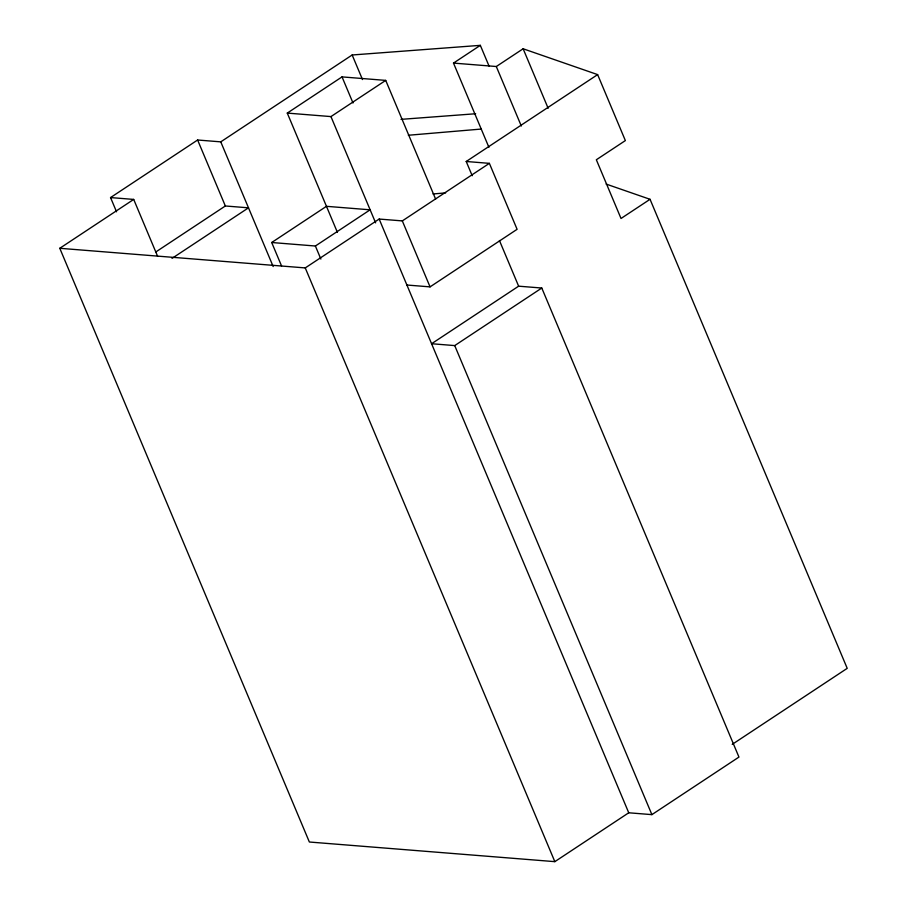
<?xml version="1.0" encoding="UTF-8"?>
<svg xmlns="http://www.w3.org/2000/svg" width="907" height="907" viewBox="0 0 907 907"><rect width="100%" height="100%" fill="white"/><g stroke="black" fill="none" stroke-linecap="round" stroke-linejoin="round"><path stroke-width="1.36" d="M116.538 211.796L110.552 197.567L197.613 140.007L220.764 141.855L352.165 54.987L480.325 45.35L489.032 66.041M541.785 288.029L454.724 345.59L431.585 343.73L518.634 286.181L541.785 288.029L738.956 757.073L651.895 814.633L628.744 812.785L554.835 861.65L309.366 842.013L59.783 248.291L133.703 199.415L157.625 256.33M337.427 232.407L287.281 113.092L342.03 76.891L385.713 80.394L435.632 199.132M287.281 113.092L330.953 116.584L385.713 80.394M155.936 251.874L225.344 205.98L248.495 207.828L172.024 258.382M488.907 147.319L453.5 63.093L480.325 45.35M453.5 63.093L496.299 66.517L523.135 48.774L597.634 74.612L625.365 140.585L596.341 159.768L621.023 218.485L650.047 199.302L847.217 668.346L732.232 744.364M271.703 242.509L326.463 206.32L370.135 209.812L315.387 246.012L271.703 242.509L281.578 266M59.783 248.291L305.251 267.916L379.171 219.052L402.323 220.9L489.372 163.351L517.103 229.312L430.054 286.873L406.903 285.025M472.207 175.72L466.221 161.491L597.634 74.612M408.343 135.256L481.232 129.055M433.024 193.962L445.643 192.896M401.019 119.361L475.665 113.749M466.221 161.491L489.372 163.351M110.552 197.567L133.703 199.415M606.137 184.076L650.047 199.302M523.135 48.774L548.145 108.273M496.299 66.517L521.31 126.016M499.44 240.514L518.634 286.181M352.165 54.987L362.494 79.555M342.03 76.891L353.004 102.99M402.323 220.9L430.054 286.873M454.724 345.59L651.895 814.633M379.171 219.052L628.744 812.785M330.953 116.584L375.623 222.861M315.387 246.012L320.874 259.062M305.251 267.916L554.835 861.65M220.764 141.855L273.177 266.545M197.613 140.007L225.344 205.98"/></g></svg>
